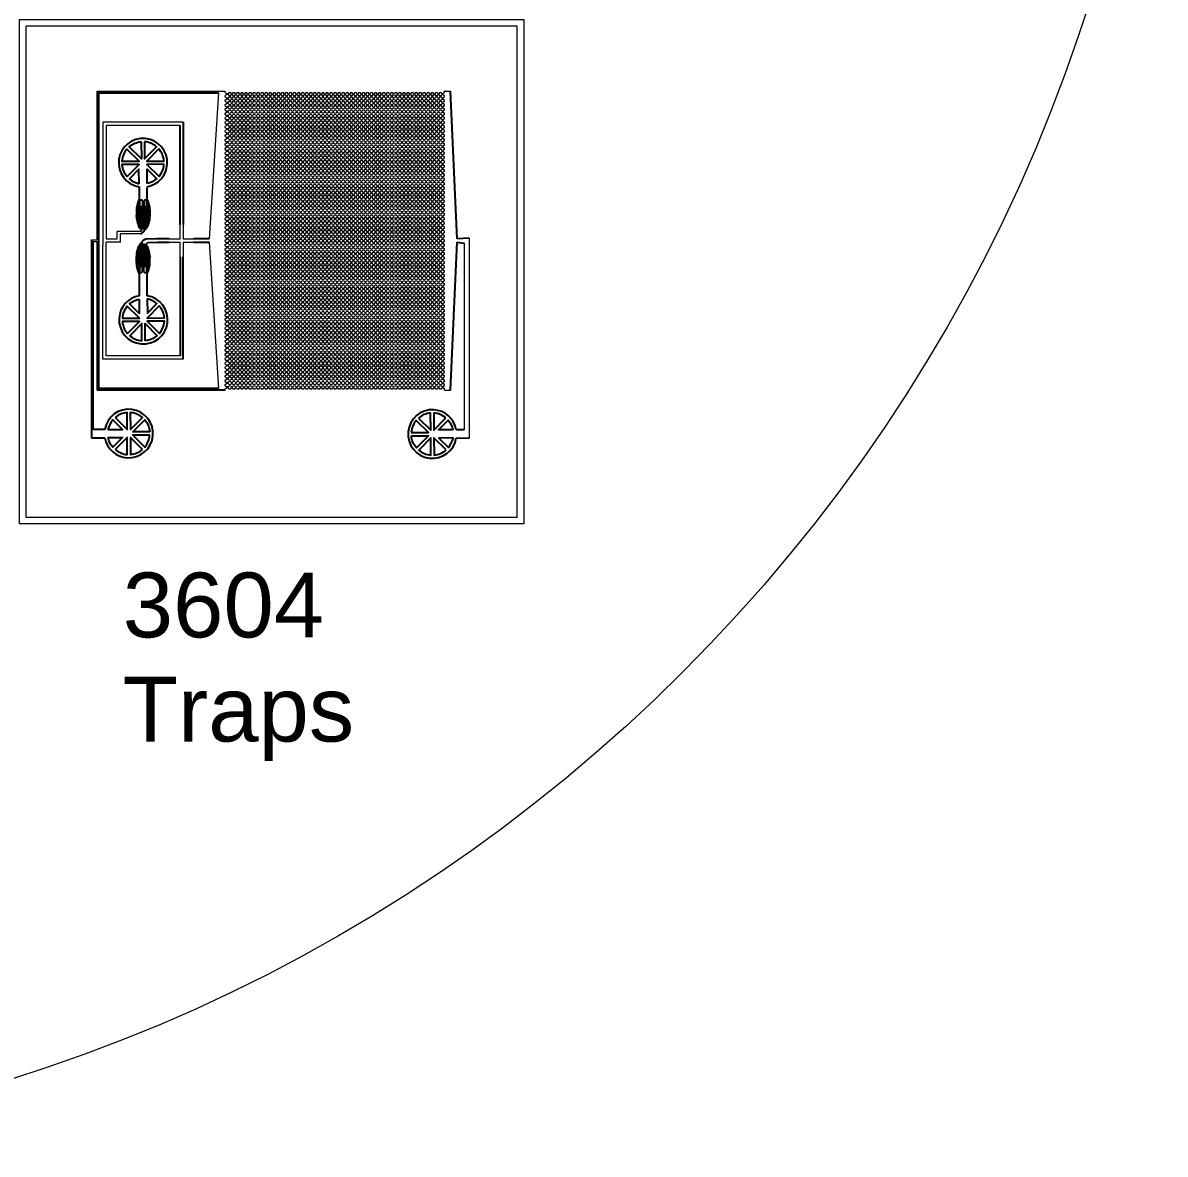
# Model space of a CAD drawing. Extents: x 4056 to 105656, y 4120 to 105720.
# Drawn here: x 70405 to 105656, y 4120 to 39020 of the extents above; entities that cross this region are included whole.
import ezdxf

# ---------------------------------------------------------------- set-up
doc = ezdxf.new("R2010")
doc.units = 13
doc.header["$MEASUREMENT"] = 0
doc.layers.add('Main Layer', color=7, linetype='Continuous', lineweight=0)
doc.styles.get("Standard").update_dxf_attribs({"font": 'Arial.ttf'})

# ---------------------------------------------------------------- blocks, each defined once
blk = doc.blocks.new('*U40')
at = {"lineweight": 0}
for p, q in [((48, 15), (77, 15)), ((48, -15), (77, -15))]:
    blk.add_line(p, q, dxfattribs=at)
for start, end in [(17.4576, 162.5424), (197.4576, 342.5424)]:
    blk.add_arc((0, 0), 50, start, end, dxfattribs=at)
blk = doc.blocks.new('*U41')
at = {"color": 0, "linetype": 'ByBlock', "lineweight": -2, "transparency": 16777216}
for p in [(0, 0), (125, 0), (250, 0), (375, 0), (500, 0), (625, 0), (750, 0), (875, 0), (1000, 0), (1125, 0), (1250, 0), (1375, 0), (1500, 0), (1625, 0), (1750, 0), (1875, 0), (2000, 0), (2125, 0), (2250, 0), (2375, 0), (2500, 0), (2625, 0), (2750, 0), (2875, 0), (3000, 0), (3125, 0), (3250, 0), (3375, 0), (3500, 0), (3625, 0), (3750, 0), (3875, 0), (4000, 0), (4125, 0), (4250, 0), (4375, 0), (4500, 0), (4625, 0), (4750, 0), (4875, 0), (5000, 0), (5125, 0), (5250, 0), (5375, 0), (5500, 0), (5625, 0), (5750, 0), (5875, 0), (6000, 0), (6125, 0), (6250, 0), (6375, 0), (6500, 0)]:
    blk.add_blockref('*U40', p, dxfattribs=at)
blk = doc.blocks.new('*U38')
at = {"lineweight": 0}
for p, q in [((-148, -355), (-98, -390)), ((-148, -455), (-98, -420)), ((-148, -490), (-148, -455)), ((-48, -390), (-98, -390)), ((-48, -420), (-98, -420)), ((6627, -355), (6577, -390)), ((6627, -455), (6577, -420)), ((6627, -490), (6627, -455))]:
    blk.add_line(p, q, dxfattribs=at)
blk.add_blockref('*U41', (0, -405), dxfattribs=at)
blk = doc.blocks.new('*U39')
at = {"color": 0, "linetype": 'ByBlock', "lineweight": -2, "transparency": 16777216}
for p in [(0, 9045), (0, 8910), (0, 8775), (0, 8640), (0, 8505), (0, 8370), (0, 8235), (0, 8100), (0, 7965), (0, 7830), (0, 7695), (0, 7560), (0, 7425), (0, 7290), (0, 7155), (0, 7020), (0, 6885), (0, 6750), (0, 6615), (0, 6480), (0, 6345), (0, 6210), (0, 6075), (0, 5940), (0, 5805), (0, 5670), (0, 5535), (0, 5400), (0, 5265), (0, 5130), (0, 4995), (0, 4860), (0, 4725), (0, 4590), (0, 4455), (0, 4320), (0, 4185), (0, 4050), (0, 3915), (0, 3780), (0, 3645), (0, 3510), (0, 3375), (0, 3240), (0, 3105), (0, 2970), (0, 2835), (0, 2700), (0, 2565), (0, 2430), (0, 2295), (0, 2160), (0, 2025), (0, 1890), (0, 1755), (0, 1620), (0, 1485), (0, 1350), (0, 1215), (0, 1080), (0, 945), (0, 810), (0, 675), (0, 540), (0, 405), (0, 270), (0, 135), (0, 0)]:
    blk.add_blockref('*U38', p, dxfattribs=at)

msp = doc.modelspace()

# ---------------------------------------------------------------- linework, layer by layer
at = {"lineweight": 0}
for p, q in [((70505, 23764), (70505, 38920)), ((85662, 38920), (70505, 38920)), ((85662, 23764), (85662, 38920)), ((72699, 36915), (76644, 36915)), ((76443, 36865), (76152, 32353)), ((76644, 36870), (76644, 36915)), ((83419, 36870), (83419, 36915)), ((83438, 36915), (83419, 36915)), ((83438, 36915), (83606, 36915)), ((75355, 35956), (72878, 35956)), ((72878, 35956), (72878, 32159)), ((75255, 35856), (72978, 35856)), ((72978, 35856), (72978, 32353)), ((74242, 33919), (74241, 33965)), ((75255, 32353), (75255, 32803)), ((75355, 32803), (75355, 32353)), ((73314, 32353), (73314, 32586)), ((74028, 32586), (73314, 32586)), ((74033, 32511), (73414, 32511)), ((73414, 32253), (73414, 32511)), ((72525, 32328), (72699, 32328)), ((72575, 32278), (72699, 32278)), ((72878, 28650), (72878, 32159)), ((72978, 32353), (73314, 32353)), ((72978, 28750), (72978, 32253)), ((73414, 32253), (72978, 32253)), ((74920, 32353), (75255, 32353)), ((74920, 32253), (75255, 32253)), ((75255, 31803), (75255, 32253)), ((75355, 32353), (75675, 32353)), ((75355, 32253), (75675, 32253)), ((75355, 32253), (75355, 31803)), ((76152, 32253), (76443, 27740)), ((83805, 32253), (83805, 32253)), ((84029, 32222), (84029, 26465)), ((84182, 32375), (84182, 26210)), ((75355, 28650), (72878, 28650)), ((75255, 28750), (72978, 28750)), ((83419, 27690), (83607, 27690)), ((85662, 23764), (70505, 23764))]:
    msp.add_line(p, q, dxfattribs=at)
for p, q in [((72699, 36915), (72699, 32328)), ((72749, 27740), (72749, 36865)), ((72749, 36865), (76443, 36865)), ((83805, 32353), (83606, 36915)), ((75355, 35956), (75355, 32803)), ((75255, 32803), (75255, 35856)), ((73991, 33964), (73993, 33668)), ((74243, 33576), (74242, 33919)), ((73963, 33516), (73921, 33356)), ((73993, 33575), (73963, 33516)), ((73993, 33668), (73993, 33575)), ((74275, 33518), (74243, 33576)), ((74317, 33358), (74275, 33518)), ((73917, 33316), (73908, 33215)), ((73908, 33215), (73908, 33083)), ((73921, 33356), (73917, 33316)), ((74322, 33318), (74317, 33358)), ((74332, 33218), (74322, 33318)), ((74333, 33086), (74332, 33218)), ((73908, 33083), (73917, 32984)), ((73917, 32984), (73923, 32948)), ((73923, 32948), (73939, 32868)), ((73939, 32868), (73945, 32845)), ((73945, 32845), (73959, 32801)), ((73959, 32801), (73964, 32785)), ((73964, 32785), (73979, 32753)), ((74266, 32754), (74280, 32787)), ((74280, 32787), (74285, 32803)), ((74285, 32803), (74298, 32847)), ((74298, 32847), (74304, 32869)), ((74304, 32869), (74319, 32949)), ((74319, 32949), (74325, 32986)), ((74325, 32986), (74333, 33086)), ((73979, 32753), (74022, 32673)), ((74022, 32673), (74073, 32638)), ((74173, 32638), (74223, 32675)), ((74223, 32675), (74266, 32754)), ((72525, 32328), (72525, 26222)), ((72575, 26472), (72575, 32278)), ((72699, 32278), (72699, 27690)), ((73970, 32108), (73956, 32076)), ((74012, 32188), (73970, 32108)), ((74063, 32224), (74012, 32188)), ((74544, 32353), (74202, 32351)), ((74213, 32189), (74265, 32241)), ((74257, 32109), (74213, 32189)), ((74271, 32077), (74257, 32109)), ((74265, 32241), (74574, 32253)), ((74644, 32353), (74544, 32353)), ((74574, 32253), (74920, 32253)), ((74920, 32353), (74644, 32353)), ((76152, 32353), (75675, 32353)), ((75675, 32253), (76152, 32253)), ((83607, 27690), (83805, 32253)), ((84182, 32375), (83805, 32353)), ((83805, 32253), (84029, 32222)), ((73911, 31877), (73902, 31777)), ((73902, 31777), (73904, 31645)), ((73916, 31913), (73911, 31877)), ((73931, 31993), (73916, 31913)), ((73937, 32015), (73931, 31993)), ((73951, 32059), (73937, 32015)), ((73956, 32076), (73951, 32059)), ((74276, 32061), (74271, 32077)), ((74290, 32017), (74276, 32061)), ((74296, 31995), (74290, 32017)), ((74312, 31915), (74296, 31995)), ((74318, 31879), (74312, 31915)), ((74328, 31779), (74318, 31879)), ((74328, 31647), (74328, 31779)), ((75255, 31803), (75255, 28750)), ((75355, 28650), (75355, 31803)), ((73904, 31645), (73913, 31545)), ((73913, 31545), (73918, 31505)), ((73918, 31505), (73961, 31344)), ((74273, 31346), (74314, 31507)), ((74314, 31507), (74319, 31547)), ((74319, 31547), (74328, 31647)), ((73961, 31344), (73992, 31286)), ((73992, 31286), (73996, 30601)), ((74242, 31287), (74273, 31346)), ((74243, 31194), (74242, 31287)), ((74246, 30603), (74243, 31194)), ((76644, 27690), (72699, 27690)), ((76443, 27740), (72749, 27740)), ((72935, 26473), (72575, 26472)), ((84029, 26465), (83780, 26464)), ((72525, 26222), (72936, 26223)), ((83782, 26214), (84182, 26210))]:
    msp.add_line(p, q)
msp.add_lwpolyline([(70305, 39120), (85862, 39120), (85862, 23564), (70305, 23564)], close=True, dxfattribs=at)
for points in [[(74060, 35352), (74062, 34825), (73686, 35197), (73687, 35196, -0.159174), (74060, 35352, 3734.089472)], [(74160, 35352), (74162, 34825), (74533, 35200, 0.159174), (74160, 35352, -3734.089472)], [(73617, 35125, 0.159174), (73464, 34751), (73992, 34753), (73616, 35126), (73617, 35125)], [(74604, 35129), (74233, 34755), (74761, 34757, 0.159174), (74604, 35129, 0.000114)], [(73621, 34279), (73992, 34653), (73465, 34651, 0.159174), (73621, 34279, -0.000581)], [(74608, 34284, 0.159174), (74761, 34657), (74234, 34655), (74608, 34284)], [(73991, 34055), (73989, 34508), (73692, 34208, 0.092093), (73991, 34055, 1291.273736)], [(74241, 34067), (74239, 34509), (74538, 34213, -0.129437), (74241, 34067, 5438.346978)], [(73996, 30500), (73998, 30057), (73699, 30354, -0.129437), (73996, 30500, 5438.346978)], [(74246, 30511), (74248, 30059), (74545, 30358, 0.092093), (74246, 30511, 1291.273736)], [(73629, 30283, 0.159174), (73476, 29909), (74003, 29912), (73629, 30283)], [(74616, 30288), (74245, 29913), (74772, 29916, 0.159174), (74616, 30288, -0.000581)], [(73633, 29437), (74004, 29812), (73476, 29809, 0.159174), (73633, 29437, 0.000114)], [(74077, 29214), (74075, 29741), (73704, 29367, 0.159174), (74077, 29214, -3734.089472)], [(74177, 29215), (74175, 29742), (74551, 29369), (74550, 29371, -0.159174), (74177, 29215, 3734.089472)], [(74620, 29442, 0.159174), (74773, 29816), (74245, 29813), (74621, 29441), (74620, 29442)], [(73250, 26843), (73625, 26472), (73622, 26999, 0.159174), (73250, 26843, -0.000581)], [(74096, 26847, 0.159174), (73722, 27000), (73725, 26473), (74097, 26849), (74096, 26847)], [(82616, 26827), (82991, 26456), (82988, 26983, 0.159174), (82616, 26827, 0.000114)], [(83462, 26831, 0.159174), (83088, 26984), (83091, 26456), (83462, 26831)], [(73027, 26473), (73479, 26476), (73180, 26772, 0.092093), (73027, 26473, 1291.273736)], [(74323, 26405), (73796, 26402), (74168, 26778), (74167, 26777, -0.159174), (74323, 26405, 3734.089472)], [(82393, 26382), (82921, 26385), (82546, 26756, 0.159174), (82393, 26382, -3734.089472)], [(83679, 26464), (83237, 26461), (83533, 26761, -0.129437), (83679, 26464, 5438.346978)], [(73038, 26224), (73480, 26226), (73184, 25926, -0.129437), (73038, 26224, 5438.346978)], [(73255, 25856, 0.159174), (73629, 25703), (73626, 26231), (73255, 25856)], [(74101, 25860), (73726, 26231), (73729, 25704, 0.159174), (74101, 25860, 0.000114)], [(74324, 26305), (73796, 26302), (74171, 25931, 0.159174), (74324, 26305, -3734.089472)], [(82394, 26282), (82921, 26285), (82549, 25909), (82550, 25910, -0.159174), (82394, 26282, 3734.089472)], [(82621, 25840, 0.159174), (82995, 25687), (82992, 26215), (82620, 25838), (82621, 25840)], [(83467, 25844), (83092, 26215), (83095, 25688, 0.159174), (83467, 25844, -0.000581)], [(83690, 26214), (83238, 26211), (83537, 25915, 0.092093), (83690, 26214, 1291.273736)]]:
    msp.add_lwpolyline(points, format="xyb", close=True)
for points in [[(73971, 33508), (73929, 33347), (73941, 33347), (73971, 33387)], [(74003, 33507), (74003, 33387), (74033, 33348), (74073, 33348), (74103, 33388), (74103, 33508), (74072, 33548), (74032, 33548)], [(74135, 33508), (74135, 33388), (74165, 33348), (74205, 33348), (74235, 33389), (74235, 33509), (74204, 33548), (74164, 33548)], [(74267, 33510), (74309, 33349), (74297, 33349), (74267, 33389)], [(73947, 33236), (73947, 33296), (73932, 33316), (73925, 33316), (73916, 33216), (73932, 33216)], [(73916, 33216), (73932, 33216)], [(73945, 33200), (73930, 33180), (73931, 33120), (73946, 33100), (73966, 33100), (73981, 33120), (73980, 33180), (73965, 33200)], [(73941, 33347), (73938, 33347)], [(73978, 33316), (73963, 33296), (73963, 33236), (73978, 33216), (73998, 33216), (74013, 33236), (74013, 33296), (73998, 33316)], [(73998, 33216), (73978, 33216)], [(74011, 33200), (73996, 33180), (73997, 33120), (74012, 33100), (74032, 33100), (74047, 33120), (74046, 33180), (74031, 33200)], [(74044, 33316), (74029, 33296), (74029, 33236), (74044, 33216), (74064, 33216), (74079, 33236), (74079, 33296), (74064, 33316)], [(74073, 33348), (74033, 33348)], [(74064, 33216), (74044, 33216)], [(74077, 33200), (74062, 33180), (74063, 33120), (74078, 33100), (74098, 33100), (74113, 33120), (74112, 33180), (74097, 33200)], [(74110, 33316), (74095, 33296), (74095, 33236), (74110, 33216), (74130, 33217), (74145, 33237), (74145, 33297), (74130, 33317)], [(74130, 33217), (74110, 33216)], [(74143, 33201), (74128, 33181), (74129, 33121), (74144, 33101), (74164, 33101), (74179, 33121), (74178, 33181), (74163, 33201)], [(74176, 33317), (74161, 33297), (74161, 33237), (74176, 33217), (74196, 33217), (74211, 33237), (74211, 33297), (74196, 33317)], [(74205, 33348), (74165, 33348)], [(74196, 33217), (74176, 33217)], [(74209, 33201), (74194, 33181), (74195, 33121), (74210, 33101), (74230, 33101), (74245, 33121), (74244, 33181), (74229, 33201)], [(74242, 33317), (74227, 33297), (74227, 33237), (74242, 33217), (74262, 33217), (74277, 33237), (74277, 33297), (74262, 33317)], [(74262, 33217), (74242, 33217)], [(74275, 33201), (74260, 33181), (74261, 33121), (74276, 33101), (74296, 33101), (74311, 33121), (74310, 33181), (74295, 33201)], [(74293, 33297), (74293, 33237), (74308, 33217), (74324, 33218), (74314, 33317), (74308, 33317)], [(74297, 33349), (74301, 33349)], [(74308, 33217), (74324, 33218)], [(73948, 33064), (73948, 33004), (73933, 32984), (73925, 32984), (73916, 33084), (73933, 33084)], [(73966, 32968), (73946, 32968), (73931, 32948), (73947, 32868), (73967, 32868), (73982, 32888), (73981, 32948)], [(73966, 33100), (73946, 33100)], [(73947, 32868), (73967, 32868)], [(73979, 33084), (73964, 33064), (73964, 33004), (73979, 32984), (73999, 32984), (74014, 33004), (74014, 33064), (73999, 33084)], [(73985, 32845), (73978, 32835), (73978, 32805), (73986, 32795), (73996, 32795), (74003, 32805), (74003, 32835), (73995, 32845)], [(73999, 32984), (73979, 32984)], [(73996, 32795), (73986, 32795)], [(74002, 32787), (73995, 32777), (73995, 32747), (74002, 32737), (74012, 32738), (74020, 32748), (74020, 32778), (74012, 32788)], [(74012, 32968), (73997, 32948), (73998, 32888), (74013, 32868), (74033, 32868), (74048, 32888), (74047, 32948), (74032, 32968)], [(74018, 32846), (74011, 32836), (74011, 32806), (74019, 32796), (74029, 32796), (74036, 32806), (74036, 32836), (74028, 32846)], [(74032, 33100), (74012, 33100)], [(74033, 32868), (74013, 32868)], [(74029, 32796), (74019, 32796)], [(74035, 32788), (74028, 32778), (74028, 32748), (74035, 32738), (74045, 32738), (74053, 32748), (74053, 32778), (74045, 32788)], [(74045, 33084), (74030, 33064), (74030, 33004), (74045, 32984), (74065, 32984), (74080, 33004), (74080, 33064), (74065, 33084)], [(74051, 32846), (74044, 32836), (74044, 32806), (74052, 32796), (74062, 32796), (74069, 32806), (74069, 32836), (74061, 32846)], [(74065, 32984), (74045, 32984)], [(74062, 32796), (74052, 32796)], [(74068, 32788), (74061, 32778), (74061, 32748), (74068, 32738), (74078, 32738), (74086, 32748), (74086, 32778), (74078, 32788)], [(74078, 32968), (74063, 32948), (74064, 32888), (74079, 32868), (74099, 32868), (74114, 32888), (74113, 32948), (74098, 32968)], [(74084, 32846), (74077, 32836), (74077, 32806), (74085, 32796), (74095, 32796), (74102, 32806), (74102, 32836), (74094, 32846)], [(74098, 33100), (74078, 33100)], [(74099, 32868), (74079, 32868)], [(74095, 32796), (74085, 32796)], [(74101, 32788), (74094, 32778), (74094, 32748), (74101, 32738), (74111, 32738), (74119, 32748), (74119, 32778), (74111, 32788)], [(74111, 33084), (74096, 33064), (74096, 33004), (74111, 32984), (74131, 32985), (74146, 33005), (74146, 33065), (74131, 33085)], [(74117, 32846), (74110, 32836), (74110, 32806), (74118, 32796), (74128, 32796), (74135, 32806), (74135, 32836), (74127, 32846)], [(74131, 32985), (74111, 32984)], [(74128, 32796), (74118, 32796)], [(74134, 32788), (74127, 32778), (74127, 32748), (74134, 32738), (74144, 32738), (74152, 32748), (74152, 32778), (74144, 32788)], [(74144, 32969), (74129, 32949), (74130, 32889), (74145, 32869), (74165, 32869), (74180, 32889), (74179, 32949), (74164, 32969)], [(74150, 32846), (74143, 32836), (74143, 32806), (74151, 32796), (74161, 32796), (74168, 32806), (74168, 32836), (74160, 32846)], [(74164, 33101), (74144, 33101)], [(74165, 32869), (74145, 32869)], [(74161, 32796), (74151, 32796)], [(74167, 32788), (74160, 32778), (74160, 32748), (74167, 32738), (74177, 32738), (74185, 32748), (74185, 32778), (74177, 32788)], [(74177, 33085), (74162, 33065), (74162, 33005), (74177, 32985), (74197, 32985), (74212, 33005), (74212, 33065), (74197, 33085)], [(74183, 32846), (74176, 32836), (74176, 32806), (74184, 32796), (74194, 32796), (74201, 32806), (74201, 32836), (74193, 32846)], [(74197, 32985), (74177, 32985)], [(74194, 32796), (74184, 32796)], [(74200, 32788), (74193, 32778), (74193, 32748), (74200, 32738), (74210, 32739), (74218, 32749), (74218, 32779), (74210, 32789)], [(74210, 32969), (74195, 32949), (74196, 32889), (74211, 32869), (74231, 32869), (74246, 32889), (74245, 32949), (74230, 32969)], [(74216, 32847), (74209, 32837), (74209, 32807), (74217, 32797), (74227, 32797), (74234, 32807), (74234, 32837), (74226, 32847)], [(74230, 33101), (74210, 33101)], [(74231, 32869), (74211, 32869)], [(74227, 32797), (74217, 32797)], [(74233, 32789), (74226, 32779), (74226, 32749), (74233, 32739), (74243, 32739), (74251, 32749), (74251, 32779), (74243, 32789)], [(74243, 33085), (74228, 33065), (74228, 33005), (74243, 32985), (74263, 32985), (74278, 33005), (74278, 33065), (74263, 33085)], [(74249, 32847), (74242, 32837), (74242, 32807), (74250, 32797), (74260, 32797), (74267, 32807), (74267, 32837), (74259, 32847)], [(74263, 32985), (74243, 32985)], [(74260, 32797), (74250, 32797)], [(74296, 32969), (74276, 32969), (74261, 32949), (74262, 32889), (74277, 32869), (74296, 32869), (74311, 32949)], [(74296, 33101), (74276, 33101)], [(74296, 32869), (74277, 32869)], [(74294, 33065), (74294, 33005), (74309, 32985), (74317, 32985), (74325, 33086), (74309, 33085)], [(74309, 32985), (74317, 32985)], [(74012, 32738), (74002, 32737)], [(74037, 32690), (74036, 32720), (74029, 32730), (74019, 32730), (74011, 32720), (74030, 32681)], [(74045, 32738), (74035, 32738)], [(74052, 32730), (74044, 32720), (74045, 32690), (74052, 32680), (74062, 32680), (74070, 32690), (74069, 32720), (74062, 32730)], [(74062, 32680), (74052, 32680)], [(74078, 32738), (74068, 32738)], [(74085, 32730), (74077, 32720), (74078, 32690), (74085, 32680), (74095, 32680), (74103, 32690), (74102, 32720), (74095, 32730)], [(74095, 32680), (74085, 32680)], [(74111, 32738), (74101, 32738)], [(74118, 32730), (74110, 32720), (74111, 32690), (74118, 32680), (74128, 32680), (74136, 32690), (74135, 32720), (74128, 32730)], [(74128, 32680), (74118, 32680)], [(74144, 32738), (74134, 32738)], [(74151, 32730), (74143, 32720), (74144, 32690), (74151, 32680), (74161, 32680), (74169, 32690), (74168, 32720), (74161, 32730)], [(74161, 32680), (74151, 32680)], [(74177, 32738), (74167, 32738)], [(74184, 32730), (74176, 32720), (74177, 32690), (74184, 32680), (74194, 32680), (74202, 32690), (74201, 32720), (74194, 32730)], [(74194, 32680), (74184, 32680)], [(74210, 32739), (74200, 32738)], [(74210, 32691), (74216, 32682), (74234, 32721), (74227, 32731), (74217, 32731), (74209, 32721)], [(74243, 32739), (74233, 32739)], [(74003, 32074), (74010, 32084), (74010, 32114), (74002, 32124), (73992, 32124), (73985, 32114), (73985, 32084), (73993, 32074)], [(73992, 32124), (74002, 32124)], [(74026, 32172), (74020, 32180), (74001, 32142), (74009, 32132), (74019, 32132), (74026, 32142)], [(74036, 32074), (74043, 32084), (74043, 32114), (74035, 32124), (74025, 32124), (74018, 32114), (74018, 32084), (74026, 32074)], [(74025, 32124), (74035, 32124)], [(74052, 32132), (74059, 32142), (74059, 32172), (74051, 32182), (74041, 32182), (74034, 32172), (74034, 32142), (74042, 32132)], [(74041, 32182), (74051, 32182)], [(74069, 32074), (74076, 32084), (74076, 32114), (74068, 32124), (74058, 32124), (74051, 32114), (74051, 32084), (74059, 32074)], [(74058, 32124), (74068, 32124)], [(74085, 32132), (74092, 32142), (74092, 32172), (74084, 32182), (74074, 32182), (74067, 32172), (74067, 32142), (74075, 32132)], [(74074, 32182), (74084, 32182)], [(74102, 32074), (74109, 32084), (74109, 32114), (74101, 32124), (74091, 32124), (74084, 32114), (74084, 32084), (74092, 32074)], [(74091, 32124), (74101, 32124)], [(74118, 32132), (74125, 32142), (74125, 32172), (74117, 32182), (74107, 32182), (74100, 32172), (74100, 32142), (74108, 32132)], [(74107, 32182), (74117, 32182)], [(74135, 32074), (74142, 32084), (74142, 32114), (74134, 32124), (74124, 32124), (74117, 32114), (74117, 32084), (74125, 32074)], [(74124, 32124), (74134, 32124)], [(74151, 32132), (74158, 32142), (74158, 32172), (74150, 32182), (74140, 32182), (74133, 32172), (74133, 32142), (74141, 32132)], [(74140, 32182), (74150, 32182)], [(74168, 32074), (74175, 32084), (74175, 32114), (74167, 32124), (74157, 32124), (74150, 32114), (74150, 32084), (74158, 32074)], [(74157, 32124), (74167, 32124)], [(74184, 32132), (74191, 32143), (74191, 32173), (74183, 32182), (74173, 32182), (74166, 32172), (74166, 32142), (74174, 32132)], [(74173, 32182), (74183, 32182)], [(74201, 32075), (74208, 32085), (74208, 32115), (74200, 32125), (74190, 32125), (74183, 32114), (74183, 32084), (74191, 32075)], [(74190, 32125), (74200, 32125)], [(74199, 32173), (74199, 32143), (74207, 32133), (74217, 32133), (74224, 32143), (74206, 32181)], [(74234, 32075), (74241, 32085), (74241, 32115), (74233, 32125), (74223, 32125), (74216, 32115), (74216, 32085), (74224, 32075)], [(74223, 32125), (74233, 32125)], [(73942, 31797), (73941, 31857), (73926, 31877), (73919, 31877), (73910, 31777), (73927, 31777)], [(73926, 31877), (73919, 31877)], [(73939, 31893), (73959, 31893), (73974, 31913), (73974, 31973), (73959, 31993), (73939, 31993), (73924, 31913)], [(73960, 31661), (73975, 31681), (73975, 31741), (73960, 31761), (73940, 31761), (73925, 31741), (73925, 31681), (73940, 31661)], [(73939, 31993), (73959, 31993)], [(73940, 31761), (73960, 31761)], [(73993, 31777), (74008, 31797), (74007, 31857), (73992, 31877), (73972, 31877), (73957, 31857), (73958, 31797), (73973, 31777)], [(73986, 32016), (73994, 32026), (73994, 32056), (73986, 32066), (73976, 32065), (73969, 32055), (73969, 32025), (73976, 32015)], [(73972, 31877), (73992, 31877)], [(73976, 32065), (73986, 32066)], [(74025, 31893), (74040, 31913), (74040, 31973), (74025, 31993), (74005, 31993), (73990, 31973), (73990, 31913), (74005, 31893)], [(74026, 31661), (74041, 31681), (74041, 31741), (74026, 31761), (74006, 31761), (73991, 31741), (73991, 31681), (74006, 31661)], [(74019, 32016), (74027, 32026), (74027, 32056), (74019, 32066), (74009, 32066), (74002, 32056), (74002, 32026), (74009, 32016)], [(74005, 31993), (74025, 31993)], [(74006, 31761), (74026, 31761)], [(74009, 32066), (74019, 32066)], [(74059, 31777), (74074, 31797), (74073, 31857), (74058, 31877), (74038, 31877), (74023, 31857), (74024, 31797), (74039, 31777)], [(74052, 32016), (74060, 32026), (74060, 32056), (74052, 32066), (74042, 32066), (74035, 32056), (74035, 32026), (74042, 32016)], [(74038, 31877), (74058, 31877)], [(74042, 32066), (74052, 32066)], [(74091, 31894), (74106, 31914), (74106, 31974), (74091, 31994), (74071, 31993), (74056, 31973), (74056, 31913), (74071, 31893)], [(74092, 31662), (74107, 31682), (74107, 31742), (74092, 31762), (74072, 31761), (74057, 31741), (74057, 31681), (74072, 31661)], [(74085, 32016), (74093, 32026), (74093, 32056), (74085, 32066), (74075, 32066), (74068, 32056), (74068, 32026), (74075, 32016)], [(74071, 31993), (74091, 31994)], [(74072, 31761), (74092, 31762)], [(74075, 32066), (74085, 32066)], [(74125, 31778), (74140, 31798), (74139, 31858), (74124, 31878), (74104, 31878), (74089, 31858), (74090, 31798), (74105, 31778)], [(74118, 32016), (74126, 32026), (74126, 32056), (74118, 32066), (74108, 32066), (74101, 32056), (74101, 32026), (74108, 32016)], [(74104, 31878), (74124, 31878)], [(74108, 32066), (74118, 32066)], [(74157, 31894), (74172, 31914), (74172, 31974), (74157, 31994), (74137, 31994), (74122, 31974), (74122, 31914), (74137, 31894)], [(74158, 31662), (74173, 31682), (74173, 31742), (74158, 31762), (74138, 31762), (74123, 31742), (74123, 31682), (74138, 31662)], [(74151, 32016), (74159, 32026), (74159, 32056), (74151, 32066), (74141, 32066), (74134, 32056), (74134, 32026), (74141, 32016)], [(74137, 31994), (74157, 31994)], [(74138, 31762), (74158, 31762)], [(74141, 32066), (74151, 32066)], [(74191, 31778), (74206, 31798), (74205, 31858), (74190, 31878), (74170, 31878), (74155, 31858), (74156, 31798), (74171, 31778)], [(74184, 32016), (74192, 32027), (74192, 32057), (74184, 32066), (74174, 32066), (74167, 32056), (74167, 32026), (74174, 32016)], [(74170, 31878), (74190, 31878)], [(74174, 32066), (74184, 32066)], [(74223, 31894), (74238, 31914), (74238, 31974), (74223, 31994), (74203, 31994), (74188, 31974), (74188, 31914), (74203, 31894)], [(74224, 31662), (74239, 31682), (74239, 31742), (74224, 31762), (74204, 31762), (74189, 31742), (74189, 31682), (74204, 31662)], [(74217, 32017), (74225, 32027), (74225, 32057), (74217, 32067), (74207, 32067), (74200, 32057), (74200, 32027), (74207, 32017)], [(74203, 31994), (74223, 31994)], [(74204, 31762), (74224, 31762)], [(74207, 32067), (74217, 32067)], [(74257, 31778), (74272, 31798), (74271, 31858), (74256, 31878), (74236, 31878), (74221, 31858), (74222, 31798), (74237, 31778)], [(74250, 32017), (74258, 32027), (74258, 32057), (74250, 32067), (74240, 32067), (74233, 32057), (74233, 32027), (74240, 32017)], [(74236, 31878), (74256, 31878)], [(74240, 32067), (74250, 32067)], [(74269, 31894), (74289, 31895), (74304, 31915), (74288, 31995), (74269, 31994), (74254, 31974), (74254, 31914)], [(74290, 31663), (74305, 31683), (74305, 31743), (74290, 31763), (74270, 31762), (74255, 31742), (74255, 31682), (74270, 31662)], [(74288, 31995), (74269, 31994)], [(74270, 31762), (74290, 31763)], [(74288, 31799), (74287, 31859), (74302, 31879), (74310, 31879), (74320, 31779), (74303, 31779)], [(73943, 31565), (73943, 31625), (73927, 31645), (73912, 31645), (73921, 31545), (73928, 31545)], [(73927, 31645), (73912, 31645)], [(73969, 31352), (73926, 31513), (73938, 31513), (73968, 31473)], [(73938, 31513), (73934, 31513)], [(73994, 31545), (74009, 31565), (74009, 31625), (73993, 31645), (73973, 31645), (73959, 31625), (73959, 31565), (73974, 31545)], [(73973, 31645), (73993, 31645)], [(74101, 31354), (74100, 31474), (74070, 31514), (74030, 31514), (74000, 31474), (74001, 31354), (74031, 31314), (74071, 31314)], [(74060, 31545), (74075, 31565), (74075, 31625), (74059, 31645), (74039, 31645), (74025, 31625), (74025, 31565), (74040, 31545)], [(74030, 31514), (74070, 31514)], [(74039, 31645), (74059, 31645)], [(74126, 31546), (74141, 31566), (74141, 31626), (74125, 31646), (74105, 31646), (74091, 31626), (74091, 31566), (74106, 31546)], [(74105, 31646), (74125, 31646)], [(74233, 31355), (74232, 31475), (74202, 31515), (74162, 31514), (74132, 31474), (74133, 31354), (74163, 31314), (74203, 31315)], [(74192, 31546), (74207, 31566), (74207, 31626), (74191, 31646), (74171, 31646), (74157, 31626), (74157, 31566), (74172, 31546)], [(74162, 31514), (74202, 31515)], [(74171, 31646), (74191, 31646)], [(74258, 31546), (74273, 31566), (74273, 31626), (74257, 31646), (74237, 31646), (74223, 31626), (74223, 31566), (74238, 31546)], [(74237, 31646), (74257, 31646)], [(74265, 31354), (74306, 31515), (74294, 31515), (74264, 31475)], [(74289, 31627), (74289, 31567), (74304, 31547), (74311, 31547), (74320, 31647), (74303, 31647)], [(74294, 31515), (74298, 31515)], [(74320, 31647), (74303, 31647)]]:
    msp.add_lwpolyline(points, close=True)
for centre, radius, start, end in [((74113, 34704), 750, 356.4571, 260.6856), ((74113, 34704), 750, 279.8737, 356.4571), ((74019, 32639), 53.9, 279.4025, 358.6994), ((73949, 32743), 247, 289.955, 334.8139), ((74287, 32119), 247, 109.955, 154.8139), ((74124, 29862), 750, 176.4571, 80.6856), ((74124, 29862), 750, 99.8737, 176.4571), ((73675, 26352), 750, 266.4571, 170.6856), ((83042, 26335), 750, 86.4571, 350.6856), ((83042, 26335), 750, 9.8737, 86.4571), ((73675, 26352), 750, 189.8737, 266.4571)]:
    msp.add_arc(centre, radius, start, end)
at = {"layer": 'Main Layer'}
msp.add_circle((54856, 54920), 50800, dxfattribs=at)

# ---------------------------------------------------------------- block references
at = {"lineweight": 0}
msp.add_blockref('*U39', (76792, 28180), dxfattribs=at)

# ---------------------------------------------------------------- texts
for s, p in [('3604', (73488, 20062)), ('Traps', (73488, 16849))]:
    msp.add_text(s, height=2000, dxfattribs=at).set_placement(p)

doc.saveas('drawing.dxf')
